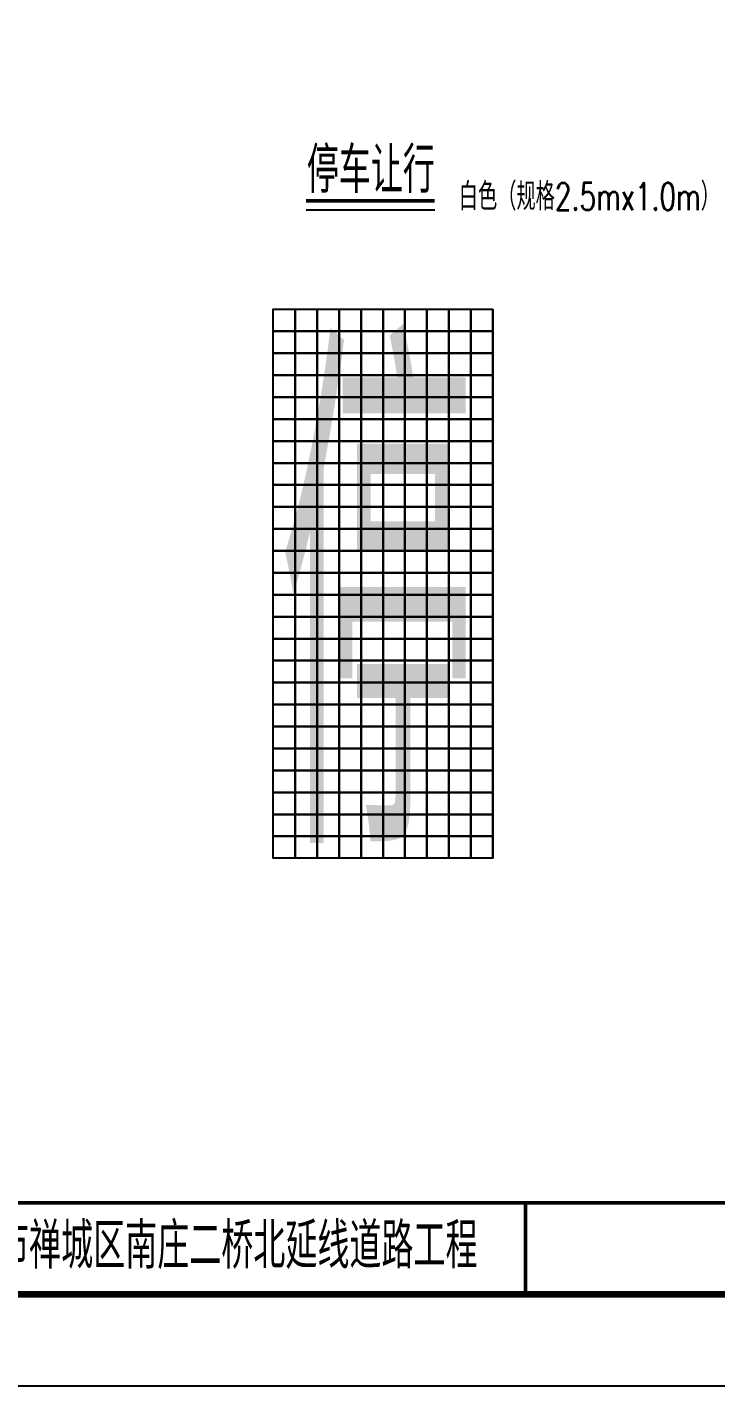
# Model space of a CAD drawing. Extents: x 2515 to 4615, y -2405 to -2108.
# Drawn here: x 3465.1 to 3540.4, y -2405.2 to -2256.7 of the extents above; entities that cross this region are included whole.
import ezdxf
from ezdxf.enums import TextEntityAlignment as Align

# ---------------------------------------------------------------- set-up
doc = ezdxf.new("R2010")
doc.units = 0
doc.header["$LTSCALE"] = 7
doc.layers.get('0').update_dxf_attribs({"linetype": 'CONTINUOUS'})
for name, color, linetype in [('1', 7, 'CONTINUOUS'), ('LSY1', 2, 'CONTINUOUS'), ('图框', 7, 'CONTINUOUS'), ('文字', 7, 'CONTINUOUS')]:
    doc.layers.add(name, color=color, linetype=linetype)
doc.styles.get("Standard").update_dxf_attribs({"font": 'simplex1.shx', "width": 0.7, "bigfont": 'hztxt.shx'})
doc.styles.add('黑体', font='SIMHEI.TTF')

# ---------------------------------------------------------------- blocks, each defined once
blk = doc.blocks.new('123')
at = {"layer": '图框'}
blk.add_lwpolyline([(2934.59, -2405.19), (2934.59, -2108.19), (2514.59, -2108.19), (2514.59, -2405.19)], close=True, dxfattribs=at)

msp = doc.modelspace()

# ---------------------------------------------------------------- linework, layer by layer
at = {"layer": 'LSY1', "linetype": 'ByBlock'}
msp.add_line((3516.01165, -2347.5249), (3516.01165, -2287.66316), dxfattribs=at)
for points in [[(3494.41254, -2287.52736), (3494.41254, -2289.92726), (3492.01264, -2289.92726), (3492.01264, -2287.52736)], [(3496.81244, -2287.52736), (3496.81244, -2289.92726), (3494.41254, -2289.92726), (3494.41254, -2287.52736)], [(3499.21234, -2287.52736), (3499.21234, -2289.92726), (3496.81244, -2289.92726), (3496.81244, -2287.52736)], [(3501.61225, -2287.52736), (3501.61225, -2289.92726), (3499.21234, -2289.92726), (3499.21234, -2287.52736)], [(3504.01215, -2287.52736), (3504.01215, -2289.92726), (3501.61225, -2289.92726), (3501.61225, -2287.52736)], [(3506.41205, -2287.52736), (3506.41205, -2289.92726), (3504.01215, -2289.92726), (3504.01215, -2287.52736)], [(3508.81195, -2287.52736), (3508.81195, -2289.92726), (3506.41205, -2289.92726), (3506.41205, -2287.52736)], [(3511.21185, -2287.52736), (3511.21185, -2289.92726), (3508.81195, -2289.92726), (3508.81195, -2287.52736)], [(3513.61175, -2287.52736), (3513.61175, -2289.92726), (3511.21185, -2289.92726), (3511.21185, -2287.52736)], [(3516.01165, -2287.52736), (3516.01165, -2289.92726), (3513.61175, -2289.92726), (3513.61175, -2287.52736)], [(3494.41254, -2289.92726), (3494.41254, -2292.32716), (3492.01264, -2292.32716), (3492.01264, -2289.92726)], [(3496.81244, -2289.92726), (3496.81244, -2292.32716), (3494.41254, -2292.32716), (3494.41254, -2289.92726)], [(3499.21234, -2289.92726), (3499.21234, -2292.32716), (3496.81244, -2292.32716), (3496.81244, -2289.92726)], [(3501.61225, -2289.92726), (3501.61225, -2292.32716), (3499.21234, -2292.32716), (3499.21234, -2289.92726)], [(3504.01215, -2289.92726), (3504.01215, -2292.32716), (3501.61225, -2292.32716), (3501.61225, -2289.92726)], [(3506.41205, -2289.92726), (3506.41205, -2292.32716), (3504.01215, -2292.32716), (3504.01215, -2289.92726)], [(3508.81195, -2289.92726), (3508.81195, -2292.32716), (3506.41205, -2292.32716), (3506.41205, -2289.92726)], [(3511.21185, -2289.92726), (3511.21185, -2292.32716), (3508.81195, -2292.32716), (3508.81195, -2289.92726)], [(3513.61175, -2289.92726), (3513.61175, -2292.32716), (3511.21185, -2292.32716), (3511.21185, -2289.92726)], [(3516.01165, -2289.92726), (3516.01165, -2292.32716), (3513.61175, -2292.32716), (3513.61175, -2289.92726)], [(3494.41254, -2292.32716), (3494.41254, -2294.72706), (3492.01264, -2294.72706), (3492.01264, -2292.32716)], [(3496.81244, -2292.32716), (3496.81244, -2294.72706), (3494.41254, -2294.72706), (3494.41254, -2292.32716)], [(3499.21234, -2292.32716), (3499.21234, -2294.72706), (3496.81244, -2294.72706), (3496.81244, -2292.32716)], [(3501.61225, -2292.32716), (3501.61225, -2294.72706), (3499.21234, -2294.72706), (3499.21234, -2292.32716)], [(3504.01215, -2292.32716), (3504.01215, -2294.72706), (3501.61225, -2294.72706), (3501.61225, -2292.32716)], [(3506.41205, -2292.32716), (3506.41205, -2294.72706), (3504.01215, -2294.72706), (3504.01215, -2292.32716)], [(3508.81195, -2292.32716), (3508.81195, -2294.72706), (3506.41205, -2294.72706), (3506.41205, -2292.32716)], [(3511.21185, -2292.32716), (3511.21185, -2294.72706), (3508.81195, -2294.72706), (3508.81195, -2292.32716)], [(3513.61175, -2292.32716), (3513.61175, -2294.72706), (3511.21185, -2294.72706), (3511.21185, -2292.32716)], [(3516.01165, -2292.32716), (3516.01165, -2294.72706), (3513.61175, -2294.72706), (3513.61175, -2292.32716)], [(3494.41254, -2294.72706), (3494.41254, -2297.12696), (3492.01264, -2297.12696), (3492.01264, -2294.72706)], [(3496.81244, -2294.72706), (3496.81244, -2297.12696), (3494.41254, -2297.12696), (3494.41254, -2294.72706)], [(3499.21234, -2294.72706), (3499.21234, -2297.12696), (3496.81244, -2297.12696), (3496.81244, -2294.72706)], [(3501.61225, -2294.72706), (3501.61225, -2297.12696), (3499.21234, -2297.12696), (3499.21234, -2294.72706)], [(3504.01215, -2294.72706), (3504.01215, -2297.12696), (3501.61225, -2297.12696), (3501.61225, -2294.72706)], [(3506.41205, -2294.72706), (3506.41205, -2297.12696), (3504.01215, -2297.12696), (3504.01215, -2294.72706)], [(3508.81195, -2294.72706), (3508.81195, -2297.12696), (3506.41205, -2297.12696), (3506.41205, -2294.72706)], [(3511.21185, -2294.72706), (3511.21185, -2297.12696), (3508.81195, -2297.12696), (3508.81195, -2294.72706)], [(3513.61175, -2294.72706), (3513.61175, -2297.12696), (3511.21185, -2297.12696), (3511.21185, -2294.72706)], [(3516.01165, -2294.72706), (3516.01165, -2297.12696), (3513.61175, -2297.12696), (3513.61175, -2294.72706)], [(3494.41254, -2297.12696), (3494.41254, -2299.52687), (3492.01264, -2299.52687), (3492.01264, -2297.12696)], [(3496.81244, -2297.12696), (3496.81244, -2299.52687), (3494.41254, -2299.52687), (3494.41254, -2297.12696)], [(3499.21234, -2297.12696), (3499.21234, -2299.52687), (3496.81244, -2299.52687), (3496.81244, -2297.12696)], [(3501.61225, -2297.12696), (3501.61225, -2299.52687), (3499.21234, -2299.52687), (3499.21234, -2297.12696)], [(3504.01215, -2297.12696), (3504.01215, -2299.52687), (3501.61225, -2299.52687), (3501.61225, -2297.12696)], [(3506.41205, -2297.12696), (3506.41205, -2299.52687), (3504.01215, -2299.52687), (3504.01215, -2297.12696)], [(3508.81195, -2297.12696), (3508.81195, -2299.52687), (3506.41205, -2299.52687), (3506.41205, -2297.12696)], [(3511.21185, -2297.12696), (3511.21185, -2299.52687), (3508.81195, -2299.52687), (3508.81195, -2297.12696)], [(3513.61175, -2297.12696), (3513.61175, -2299.52687), (3511.21185, -2299.52687), (3511.21185, -2297.12696)], [(3516.01165, -2297.12696), (3516.01165, -2299.52687), (3513.61175, -2299.52687), (3513.61175, -2297.12696)], [(3494.41254, -2299.52687), (3494.41254, -2301.92677), (3492.01264, -2301.92677), (3492.01264, -2299.52687)], [(3496.81244, -2299.52687), (3496.81244, -2301.92677), (3494.41254, -2301.92677), (3494.41254, -2299.52687)], [(3499.21234, -2299.52687), (3499.21234, -2301.92677), (3496.81244, -2301.92677), (3496.81244, -2299.52687)], [(3501.61225, -2299.52687), (3501.61225, -2301.92677), (3499.21234, -2301.92677), (3499.21234, -2299.52687)], [(3504.01215, -2299.52687), (3504.01215, -2301.92677), (3501.61225, -2301.92677), (3501.61225, -2299.52687)], [(3506.41205, -2299.52687), (3506.41205, -2301.92677), (3504.01215, -2301.92677), (3504.01215, -2299.52687)], [(3508.81195, -2299.52687), (3508.81195, -2301.92677), (3506.41205, -2301.92677), (3506.41205, -2299.52687)], [(3511.21185, -2299.52687), (3511.21185, -2301.92677), (3508.81195, -2301.92677), (3508.81195, -2299.52687)], [(3513.61175, -2299.52687), (3513.61175, -2301.92677), (3511.21185, -2301.92677), (3511.21185, -2299.52687)], [(3516.01165, -2299.52687), (3516.01165, -2301.92677), (3513.61175, -2301.92677), (3513.61175, -2299.52687)], [(3494.41254, -2301.92677), (3494.41254, -2304.32667), (3492.01264, -2304.32667), (3492.01264, -2301.92677)], [(3496.81244, -2301.92677), (3496.81244, -2304.32667), (3494.41254, -2304.32667), (3494.41254, -2301.92677)], [(3499.21234, -2301.92677), (3499.21234, -2304.32667), (3496.81244, -2304.32667), (3496.81244, -2301.92677)], [(3501.61225, -2301.92677), (3501.61225, -2304.32667), (3499.21234, -2304.32667), (3499.21234, -2301.92677)], [(3504.01215, -2301.92677), (3504.01215, -2304.32667), (3501.61225, -2304.32667), (3501.61225, -2301.92677)], [(3506.41205, -2301.92677), (3506.41205, -2304.32667), (3504.01215, -2304.32667), (3504.01215, -2301.92677)], [(3508.81195, -2301.92677), (3508.81195, -2304.32667), (3506.41205, -2304.32667), (3506.41205, -2301.92677)], [(3511.21185, -2301.92677), (3511.21185, -2304.32667), (3508.81195, -2304.32667), (3508.81195, -2301.92677)], [(3513.61175, -2301.92677), (3513.61175, -2304.32667), (3511.21185, -2304.32667), (3511.21185, -2301.92677)], [(3516.01165, -2301.92677), (3516.01165, -2304.32667), (3513.61175, -2304.32667), (3513.61175, -2301.92677)], [(3494.41254, -2304.32667), (3494.41254, -2306.72657), (3492.01264, -2306.72657), (3492.01264, -2304.32667)], [(3496.81244, -2304.32667), (3496.81244, -2306.72657), (3494.41254, -2306.72657), (3494.41254, -2304.32667)], [(3499.21234, -2304.32667), (3499.21234, -2306.72657), (3496.81244, -2306.72657), (3496.81244, -2304.32667)], [(3501.61225, -2304.32667), (3501.61225, -2306.72657), (3499.21234, -2306.72657), (3499.21234, -2304.32667)], [(3504.01215, -2304.32667), (3504.01215, -2306.72657), (3501.61225, -2306.72657), (3501.61225, -2304.32667)], [(3506.41205, -2304.32667), (3506.41205, -2306.72657), (3504.01215, -2306.72657), (3504.01215, -2304.32667)], [(3508.81195, -2304.32667), (3508.81195, -2306.72657), (3506.41205, -2306.72657), (3506.41205, -2304.32667)], [(3511.21185, -2304.32667), (3511.21185, -2306.72657), (3508.81195, -2306.72657), (3508.81195, -2304.32667)], [(3513.61175, -2304.32667), (3513.61175, -2306.72657), (3511.21185, -2306.72657), (3511.21185, -2304.32667)], [(3516.01165, -2304.32667), (3516.01165, -2306.72657), (3513.61175, -2306.72657), (3513.61175, -2304.32667)], [(3494.41254, -2306.72657), (3494.41254, -2309.12647), (3492.01264, -2309.12647), (3492.01264, -2306.72657)], [(3496.81244, -2306.72657), (3496.81244, -2309.12647), (3494.41254, -2309.12647), (3494.41254, -2306.72657)], [(3499.21234, -2306.72657), (3499.21234, -2309.12647), (3496.81244, -2309.12647), (3496.81244, -2306.72657)], [(3501.61225, -2306.72657), (3501.61225, -2309.12647), (3499.21234, -2309.12647), (3499.21234, -2306.72657)], [(3504.01215, -2306.72657), (3504.01215, -2309.12647), (3501.61225, -2309.12647), (3501.61225, -2306.72657)], [(3506.41205, -2306.72657), (3506.41205, -2309.12647), (3504.01215, -2309.12647), (3504.01215, -2306.72657)], [(3508.81195, -2306.72657), (3508.81195, -2309.12647), (3506.41205, -2309.12647), (3506.41205, -2306.72657)], [(3511.21185, -2306.72657), (3511.21185, -2309.12647), (3508.81195, -2309.12647), (3508.81195, -2306.72657)], [(3513.61175, -2306.72657), (3513.61175, -2309.12647), (3511.21185, -2309.12647), (3511.21185, -2306.72657)], [(3516.01165, -2306.72657), (3516.01165, -2309.12647), (3513.61175, -2309.12647), (3513.61175, -2306.72657)], [(3494.41254, -2309.12647), (3494.41254, -2311.52637), (3492.01264, -2311.52637), (3492.01264, -2309.12647)], [(3496.81244, -2309.12647), (3496.81244, -2311.52637), (3494.41254, -2311.52637), (3494.41254, -2309.12647)], [(3499.21234, -2309.12647), (3499.21234, -2311.52637), (3496.81244, -2311.52637), (3496.81244, -2309.12647)], [(3501.61225, -2309.12647), (3501.61225, -2311.52637), (3499.21234, -2311.52637), (3499.21234, -2309.12647)], [(3504.01215, -2309.12647), (3504.01215, -2311.52637), (3501.61225, -2311.52637), (3501.61225, -2309.12647)], [(3506.41205, -2309.12647), (3506.41205, -2311.52637), (3504.01215, -2311.52637), (3504.01215, -2309.12647)], [(3508.81195, -2309.12647), (3508.81195, -2311.52637), (3506.41205, -2311.52637), (3506.41205, -2309.12647)], [(3511.21185, -2309.12647), (3511.21185, -2311.52637), (3508.81195, -2311.52637), (3508.81195, -2309.12647)], [(3513.61175, -2309.12647), (3513.61175, -2311.52637), (3511.21185, -2311.52637), (3511.21185, -2309.12647)], [(3516.01165, -2309.12647), (3516.01165, -2311.52637), (3513.61175, -2311.52637), (3513.61175, -2309.12647)], [(3494.41254, -2311.52637), (3494.41254, -2313.92628), (3492.01264, -2313.92628), (3492.01264, -2311.52637)], [(3496.81244, -2311.52637), (3496.81244, -2313.92628), (3494.41254, -2313.92628), (3494.41254, -2311.52637)], [(3499.21234, -2311.52637), (3499.21234, -2313.92628), (3496.81244, -2313.92628), (3496.81244, -2311.52637)], [(3501.61225, -2311.52637), (3501.61225, -2313.92628), (3499.21234, -2313.92628), (3499.21234, -2311.52637)], [(3504.01215, -2311.52637), (3504.01215, -2313.92628), (3501.61225, -2313.92628), (3501.61225, -2311.52637)], [(3506.41205, -2311.52637), (3506.41205, -2313.92628), (3504.01215, -2313.92628), (3504.01215, -2311.52637)], [(3508.81195, -2311.52637), (3508.81195, -2313.92628), (3506.41205, -2313.92628), (3506.41205, -2311.52637)], [(3511.21185, -2311.52637), (3511.21185, -2313.92628), (3508.81195, -2313.92628), (3508.81195, -2311.52637)], [(3513.61175, -2311.52637), (3513.61175, -2313.92628), (3511.21185, -2313.92628), (3511.21185, -2311.52637)], [(3516.01165, -2311.52637), (3516.01165, -2313.92628), (3513.61175, -2313.92628), (3513.61175, -2311.52637)], [(3494.41254, -2313.92628), (3494.41254, -2316.32618), (3492.01264, -2316.32618), (3492.01264, -2313.92628)], [(3496.81244, -2313.92628), (3496.81244, -2316.32618), (3494.41254, -2316.32618), (3494.41254, -2313.92628)], [(3499.21234, -2313.92628), (3499.21234, -2316.32618), (3496.81244, -2316.32618), (3496.81244, -2313.92628)], [(3501.61225, -2313.92628), (3501.61225, -2316.32618), (3499.21234, -2316.32618), (3499.21234, -2313.92628)], [(3504.01215, -2313.92628), (3504.01215, -2316.32618), (3501.61225, -2316.32618), (3501.61225, -2313.92628)], [(3506.41205, -2313.92628), (3506.41205, -2316.32618), (3504.01215, -2316.32618), (3504.01215, -2313.92628)], [(3508.81195, -2313.92628), (3508.81195, -2316.32618), (3506.41205, -2316.32618), (3506.41205, -2313.92628)], [(3511.21185, -2313.92628), (3511.21185, -2316.32618), (3508.81195, -2316.32618), (3508.81195, -2313.92628)], [(3513.61175, -2313.92628), (3513.61175, -2316.32618), (3511.21185, -2316.32618), (3511.21185, -2313.92628)], [(3516.01165, -2313.92628), (3516.01165, -2316.32618), (3513.61175, -2316.32618), (3513.61175, -2313.92628)], [(3494.41254, -2316.32618), (3494.41254, -2318.72608), (3492.01264, -2318.72608), (3492.01264, -2316.32618)], [(3496.81244, -2316.32618), (3496.81244, -2318.72608), (3494.41254, -2318.72608), (3494.41254, -2316.32618)], [(3499.21234, -2316.32618), (3499.21234, -2318.72608), (3496.81244, -2318.72608), (3496.81244, -2316.32618)], [(3501.61225, -2316.32618), (3501.61225, -2318.72608), (3499.21234, -2318.72608), (3499.21234, -2316.32618)], [(3504.01215, -2316.32618), (3504.01215, -2318.72608), (3501.61225, -2318.72608), (3501.61225, -2316.32618)], [(3506.41205, -2316.32618), (3506.41205, -2318.72608), (3504.01215, -2318.72608), (3504.01215, -2316.32618)], [(3508.81195, -2316.32618), (3508.81195, -2318.72608), (3506.41205, -2318.72608), (3506.41205, -2316.32618)], [(3511.21185, -2316.32618), (3511.21185, -2318.72608), (3508.81195, -2318.72608), (3508.81195, -2316.32618)], [(3513.61175, -2316.32618), (3513.61175, -2318.72608), (3511.21185, -2318.72608), (3511.21185, -2316.32618)], [(3516.01165, -2316.32618), (3516.01165, -2318.72608), (3513.61175, -2318.72608), (3513.61175, -2316.32618)], [(3494.41254, -2318.72608), (3494.41254, -2321.12598), (3492.01264, -2321.12598), (3492.01264, -2318.72608)], [(3496.81244, -2318.72608), (3496.81244, -2321.12598), (3494.41254, -2321.12598), (3494.41254, -2318.72608)], [(3499.21234, -2318.72608), (3499.21234, -2321.12598), (3496.81244, -2321.12598), (3496.81244, -2318.72608)], [(3501.61225, -2318.72608), (3501.61225, -2321.12598), (3499.21234, -2321.12598), (3499.21234, -2318.72608)], [(3504.01215, -2318.72608), (3504.01215, -2321.12598), (3501.61225, -2321.12598), (3501.61225, -2318.72608)], [(3506.41205, -2318.72608), (3506.41205, -2321.12598), (3504.01215, -2321.12598), (3504.01215, -2318.72608)], [(3508.81195, -2318.72608), (3508.81195, -2321.12598), (3506.41205, -2321.12598), (3506.41205, -2318.72608)], [(3511.21185, -2318.72608), (3511.21185, -2321.12598), (3508.81195, -2321.12598), (3508.81195, -2318.72608)], [(3513.61175, -2318.72608), (3513.61175, -2321.12598), (3511.21185, -2321.12598), (3511.21185, -2318.72608)], [(3516.01165, -2318.72608), (3516.01165, -2321.12598), (3513.61175, -2321.12598), (3513.61175, -2318.72608)], [(3494.41254, -2321.12598), (3494.41254, -2323.52588), (3492.01264, -2323.52588), (3492.01264, -2321.12598)], [(3496.81244, -2321.12598), (3496.81244, -2323.52588), (3494.41254, -2323.52588), (3494.41254, -2321.12598)], [(3499.21234, -2321.12598), (3499.21234, -2323.52588), (3496.81244, -2323.52588), (3496.81244, -2321.12598)], [(3501.61225, -2321.12598), (3501.61225, -2323.52588), (3499.21234, -2323.52588), (3499.21234, -2321.12598)], [(3504.01215, -2321.12598), (3504.01215, -2323.52588), (3501.61225, -2323.52588), (3501.61225, -2321.12598)], [(3506.41205, -2321.12598), (3506.41205, -2323.52588), (3504.01215, -2323.52588), (3504.01215, -2321.12598)], [(3508.81195, -2321.12598), (3508.81195, -2323.52588), (3506.41205, -2323.52588), (3506.41205, -2321.12598)], [(3511.21185, -2321.12598), (3511.21185, -2323.52588), (3508.81195, -2323.52588), (3508.81195, -2321.12598)], [(3513.61175, -2321.12598), (3513.61175, -2323.52588), (3511.21185, -2323.52588), (3511.21185, -2321.12598)], [(3516.01165, -2321.12598), (3516.01165, -2323.52588), (3513.61175, -2323.52588), (3513.61175, -2321.12598)], [(3494.41254, -2323.52588), (3494.41254, -2325.92578), (3492.01264, -2325.92578), (3492.01264, -2323.52588)], [(3496.81244, -2323.52588), (3496.81244, -2325.92578), (3494.41254, -2325.92578), (3494.41254, -2323.52588)], [(3499.21234, -2323.52588), (3499.21234, -2325.92578), (3496.81244, -2325.92578), (3496.81244, -2323.52588)], [(3501.61225, -2323.52588), (3501.61225, -2325.92578), (3499.21234, -2325.92578), (3499.21234, -2323.52588)], [(3504.01215, -2323.52588), (3504.01215, -2325.92578), (3501.61225, -2325.92578), (3501.61225, -2323.52588)], [(3506.41205, -2323.52588), (3506.41205, -2325.92578), (3504.01215, -2325.92578), (3504.01215, -2323.52588)], [(3508.81195, -2323.52588), (3508.81195, -2325.92578), (3506.41205, -2325.92578), (3506.41205, -2323.52588)], [(3511.21185, -2323.52588), (3511.21185, -2325.92578), (3508.81195, -2325.92578), (3508.81195, -2323.52588)], [(3513.61175, -2323.52588), (3513.61175, -2325.92578), (3511.21185, -2325.92578), (3511.21185, -2323.52588)], [(3516.01165, -2323.52588), (3516.01165, -2325.92578), (3513.61175, -2325.92578), (3513.61175, -2323.52588)], [(3494.41254, -2325.92578), (3494.41254, -2328.32569), (3492.01264, -2328.32569), (3492.01264, -2325.92578)], [(3496.81244, -2325.92578), (3496.81244, -2328.32569), (3494.41254, -2328.32569), (3494.41254, -2325.92578)], [(3499.21234, -2325.92578), (3499.21234, -2328.32569), (3496.81244, -2328.32569), (3496.81244, -2325.92578)], [(3501.61225, -2325.92578), (3501.61225, -2328.32569), (3499.21234, -2328.32569), (3499.21234, -2325.92578)], [(3504.01215, -2325.92578), (3504.01215, -2328.32569), (3501.61225, -2328.32569), (3501.61225, -2325.92578)], [(3506.41205, -2325.92578), (3506.41205, -2328.32569), (3504.01215, -2328.32569), (3504.01215, -2325.92578)], [(3508.81195, -2325.92578), (3508.81195, -2328.32569), (3506.41205, -2328.32569), (3506.41205, -2325.92578)], [(3511.21185, -2325.92578), (3511.21185, -2328.32569), (3508.81195, -2328.32569), (3508.81195, -2325.92578)], [(3513.61175, -2325.92578), (3513.61175, -2328.32569), (3511.21185, -2328.32569), (3511.21185, -2325.92578)], [(3516.01165, -2325.92578), (3516.01165, -2328.32569), (3513.61175, -2328.32569), (3513.61175, -2325.92578)], [(3494.41254, -2328.32569), (3494.41254, -2330.72559), (3492.01264, -2330.72559), (3492.01264, -2328.32569)], [(3496.81244, -2328.32569), (3496.81244, -2330.72559), (3494.41254, -2330.72559), (3494.41254, -2328.32569)], [(3499.21234, -2328.32569), (3499.21234, -2330.72559), (3496.81244, -2330.72559), (3496.81244, -2328.32569)], [(3501.61225, -2328.32569), (3501.61225, -2330.72559), (3499.21234, -2330.72559), (3499.21234, -2328.32569)], [(3504.01215, -2328.32569), (3504.01215, -2330.72559), (3501.61225, -2330.72559), (3501.61225, -2328.32569)], [(3506.41205, -2328.32569), (3506.41205, -2330.72559), (3504.01215, -2330.72559), (3504.01215, -2328.32569)], [(3508.81195, -2328.32569), (3508.81195, -2330.72559), (3506.41205, -2330.72559), (3506.41205, -2328.32569)], [(3511.21185, -2328.32569), (3511.21185, -2330.72559), (3508.81195, -2330.72559), (3508.81195, -2328.32569)], [(3513.61175, -2328.32569), (3513.61175, -2330.72559), (3511.21185, -2330.72559), (3511.21185, -2328.32569)], [(3516.01165, -2328.32569), (3516.01165, -2330.72559), (3513.61175, -2330.72559), (3513.61175, -2328.32569)], [(3494.41254, -2330.72559), (3494.41254, -2333.12549), (3492.01264, -2333.12549), (3492.01264, -2330.72559)], [(3496.81244, -2330.72559), (3496.81244, -2333.12549), (3494.41254, -2333.12549), (3494.41254, -2330.72559)], [(3499.21234, -2330.72559), (3499.21234, -2333.12549), (3496.81244, -2333.12549), (3496.81244, -2330.72559)], [(3501.61225, -2330.72559), (3501.61225, -2333.12549), (3499.21234, -2333.12549), (3499.21234, -2330.72559)], [(3504.01215, -2330.72559), (3504.01215, -2333.12549), (3501.61225, -2333.12549), (3501.61225, -2330.72559)], [(3506.41205, -2330.72559), (3506.41205, -2333.12549), (3504.01215, -2333.12549), (3504.01215, -2330.72559)], [(3508.81195, -2330.72559), (3508.81195, -2333.12549), (3506.41205, -2333.12549), (3506.41205, -2330.72559)], [(3511.21185, -2330.72559), (3511.21185, -2333.12549), (3508.81195, -2333.12549), (3508.81195, -2330.72559)], [(3513.61175, -2330.72559), (3513.61175, -2333.12549), (3511.21185, -2333.12549), (3511.21185, -2330.72559)], [(3516.01165, -2330.72559), (3516.01165, -2333.12549), (3513.61175, -2333.12549), (3513.61175, -2330.72559)], [(3494.41254, -2333.12549), (3494.41254, -2335.52539), (3492.01264, -2335.52539), (3492.01264, -2333.12549)], [(3496.81244, -2333.12549), (3496.81244, -2335.52539), (3494.41254, -2335.52539), (3494.41254, -2333.12549)], [(3499.21234, -2333.12549), (3499.21234, -2335.52539), (3496.81244, -2335.52539), (3496.81244, -2333.12549)], [(3501.61225, -2333.12549), (3501.61225, -2335.52539), (3499.21234, -2335.52539), (3499.21234, -2333.12549)], [(3504.01215, -2333.12549), (3504.01215, -2335.52539), (3501.61225, -2335.52539), (3501.61225, -2333.12549)], [(3506.41205, -2333.12549), (3506.41205, -2335.52539), (3504.01215, -2335.52539), (3504.01215, -2333.12549)], [(3508.81195, -2333.12549), (3508.81195, -2335.52539), (3506.41205, -2335.52539), (3506.41205, -2333.12549)], [(3511.21185, -2333.12549), (3511.21185, -2335.52539), (3508.81195, -2335.52539), (3508.81195, -2333.12549)], [(3513.61175, -2333.12549), (3513.61175, -2335.52539), (3511.21185, -2335.52539), (3511.21185, -2333.12549)], [(3516.01165, -2333.12549), (3516.01165, -2335.52539), (3513.61175, -2335.52539), (3513.61175, -2333.12549)], [(3494.41254, -2335.52539), (3494.41254, -2337.92529), (3492.01264, -2337.92529), (3492.01264, -2335.52539)], [(3496.81244, -2335.52539), (3496.81244, -2337.92529), (3494.41254, -2337.92529), (3494.41254, -2335.52539)], [(3499.21234, -2335.52539), (3499.21234, -2337.92529), (3496.81244, -2337.92529), (3496.81244, -2335.52539)], [(3501.61225, -2335.52539), (3501.61225, -2337.92529), (3499.21234, -2337.92529), (3499.21234, -2335.52539)], [(3504.01215, -2335.52539), (3504.01215, -2337.92529), (3501.61225, -2337.92529), (3501.61225, -2335.52539)], [(3506.41205, -2335.52539), (3506.41205, -2337.92529), (3504.01215, -2337.92529), (3504.01215, -2335.52539)], [(3508.81195, -2335.52539), (3508.81195, -2337.92529), (3506.41205, -2337.92529), (3506.41205, -2335.52539)], [(3511.21185, -2335.52539), (3511.21185, -2337.92529), (3508.81195, -2337.92529), (3508.81195, -2335.52539)], [(3513.61175, -2335.52539), (3513.61175, -2337.92529), (3511.21185, -2337.92529), (3511.21185, -2335.52539)], [(3516.01165, -2335.52539), (3516.01165, -2337.92529), (3513.61175, -2337.92529), (3513.61175, -2335.52539)], [(3494.41254, -2337.92529), (3494.41254, -2340.32519), (3492.01264, -2340.32519), (3492.01264, -2337.92529)], [(3496.81244, -2337.92529), (3496.81244, -2340.32519), (3494.41254, -2340.32519), (3494.41254, -2337.92529)], [(3499.21234, -2337.92529), (3499.21234, -2340.32519), (3496.81244, -2340.32519), (3496.81244, -2337.92529)], [(3501.61225, -2337.92529), (3501.61225, -2340.32519), (3499.21234, -2340.32519), (3499.21234, -2337.92529)], [(3504.01215, -2337.92529), (3504.01215, -2340.32519), (3501.61225, -2340.32519), (3501.61225, -2337.92529)], [(3506.41205, -2337.92529), (3506.41205, -2340.32519), (3504.01215, -2340.32519), (3504.01215, -2337.92529)], [(3508.81195, -2337.92529), (3508.81195, -2340.32519), (3506.41205, -2340.32519), (3506.41205, -2337.92529)], [(3511.21185, -2337.92529), (3511.21185, -2340.32519), (3508.81195, -2340.32519), (3508.81195, -2337.92529)], [(3513.61175, -2337.92529), (3513.61175, -2340.32519), (3511.21185, -2340.32519), (3511.21185, -2337.92529)], [(3516.01165, -2337.92529), (3516.01165, -2340.32519), (3513.61175, -2340.32519), (3513.61175, -2337.92529)], [(3494.41254, -2340.32519), (3494.41254, -2342.72509), (3492.01264, -2342.72509), (3492.01264, -2340.32519)], [(3496.81244, -2340.32519), (3496.81244, -2342.72509), (3494.41254, -2342.72509), (3494.41254, -2340.32519)], [(3499.21234, -2340.32519), (3499.21234, -2342.72509), (3496.81244, -2342.72509), (3496.81244, -2340.32519)], [(3501.61225, -2340.32519), (3501.61225, -2342.72509), (3499.21234, -2342.72509), (3499.21234, -2340.32519)], [(3504.01215, -2340.32519), (3504.01215, -2342.72509), (3501.61225, -2342.72509), (3501.61225, -2340.32519)], [(3506.41205, -2340.32519), (3506.41205, -2342.72509), (3504.01215, -2342.72509), (3504.01215, -2340.32519)], [(3508.81195, -2340.32519), (3508.81195, -2342.72509), (3506.41205, -2342.72509), (3506.41205, -2340.32519)], [(3511.21185, -2340.32519), (3511.21185, -2342.72509), (3508.81195, -2342.72509), (3508.81195, -2340.32519)], [(3513.61175, -2340.32519), (3513.61175, -2342.72509), (3511.21185, -2342.72509), (3511.21185, -2340.32519)], [(3516.01165, -2340.32519), (3516.01165, -2342.72509), (3513.61175, -2342.72509), (3513.61175, -2340.32519)], [(3494.41254, -2342.72509), (3494.41254, -2345.125), (3492.01264, -2345.125), (3492.01264, -2342.72509)], [(3496.81244, -2342.72509), (3496.81244, -2345.125), (3494.41254, -2345.125), (3494.41254, -2342.72509)], [(3499.21234, -2342.72509), (3499.21234, -2345.125), (3496.81244, -2345.125), (3496.81244, -2342.72509)], [(3501.61225, -2342.72509), (3501.61225, -2345.125), (3499.21234, -2345.125), (3499.21234, -2342.72509)], [(3504.01215, -2342.72509), (3504.01215, -2345.125), (3501.61225, -2345.125), (3501.61225, -2342.72509)], [(3506.41205, -2342.72509), (3506.41205, -2345.125), (3504.01215, -2345.125), (3504.01215, -2342.72509)], [(3508.81195, -2342.72509), (3508.81195, -2345.125), (3506.41205, -2345.125), (3506.41205, -2342.72509)], [(3511.21185, -2342.72509), (3511.21185, -2345.125), (3508.81195, -2345.125), (3508.81195, -2342.72509)], [(3513.61175, -2342.72509), (3513.61175, -2345.125), (3511.21185, -2345.125), (3511.21185, -2342.72509)], [(3516.01165, -2342.72509), (3516.01165, -2345.125), (3513.61175, -2345.125), (3513.61175, -2342.72509)], [(3494.41254, -2345.125), (3494.41254, -2347.5249), (3492.01264, -2347.5249), (3492.01264, -2345.125)], [(3496.81244, -2345.125), (3496.81244, -2347.5249), (3494.41254, -2347.5249), (3494.41254, -2345.125)], [(3499.21234, -2345.125), (3499.21234, -2347.5249), (3496.81244, -2347.5249), (3496.81244, -2345.125)], [(3501.61225, -2345.125), (3501.61225, -2347.5249), (3499.21234, -2347.5249), (3499.21234, -2345.125)], [(3504.01215, -2345.125), (3504.01215, -2347.5249), (3501.61225, -2347.5249), (3501.61225, -2345.125)], [(3506.41205, -2345.125), (3506.41205, -2347.5249), (3504.01215, -2347.5249), (3504.01215, -2345.125)], [(3508.81195, -2345.125), (3508.81195, -2347.5249), (3506.41205, -2347.5249), (3506.41205, -2345.125)], [(3511.21185, -2345.125), (3511.21185, -2347.5249), (3508.81195, -2347.5249), (3508.81195, -2345.125)], [(3513.61175, -2345.125), (3513.61175, -2347.5249), (3511.21185, -2347.5249), (3511.21185, -2345.125)], [(3516.01165, -2345.125), (3516.01165, -2347.5249), (3513.61175, -2347.5249), (3513.61175, -2345.125)]]:
    msp.add_lwpolyline(points, close=True, dxfattribs=at)
at = {"layer": '图框'}
for points, const_width in [([(3764.5915, -2118.18876), (3384.5915, -2118.18876), (3384.5915, -2395.18876), (3764.5915, -2395.18876), (3764.5915, -2118.18876)], 0.7), ([(3384.5915, -2385.18876), (3764.5915, -2385.18876)], 0.4), ([(3519.5915, -2395.18876), (3519.5915, -2385.18876)], 0.4)]:
    msp.add_lwpolyline(points, dxfattribs=dict(at, const_width=const_width))
at = {"layer": '文字'}
msp.add_line((3495.60484, -2276.67071), (3509.66631, -2276.67071), dxfattribs=at)
at = {"layer": '文字', "const_width": 0.4}
msp.add_lwpolyline([(3495.60484, -2275.67071), (3509.66631, -2275.67071)], dxfattribs=at)

# ---------------------------------------------------------------- block references
msp.add_blockref('123', (840, 0))

# ---------------------------------------------------------------- texts
at = {"layer": '1', "color": 7, "linetype": 'ByBlock', "style": '黑体', "width": 0.35}
msp.add_text('停', height=45, dxfattribs=at).set_placement((3492.61828, -2341.01115))
at = {"layer": '图框', "width": 0.7}
msp.add_text('佛山市禅城区南庄二桥北延线道路工程', height=5, dxfattribs=at).set_placement((3484.5915, -2389.87406), align=Align.MIDDLE_CENTER)
at = {"layer": '文字', "width": 0.7}
msp.add_text('停车让行', height=5, dxfattribs=at).set_placement((3502.67755, -2272.30275), align=Align.MIDDLE_CENTER)
msp.add_text('白色（规格2.5mx1.0m）', height=3, dxfattribs=at).set_placement((3512.29011, -2276.69365))

doc.saveas('drawing.dxf')
